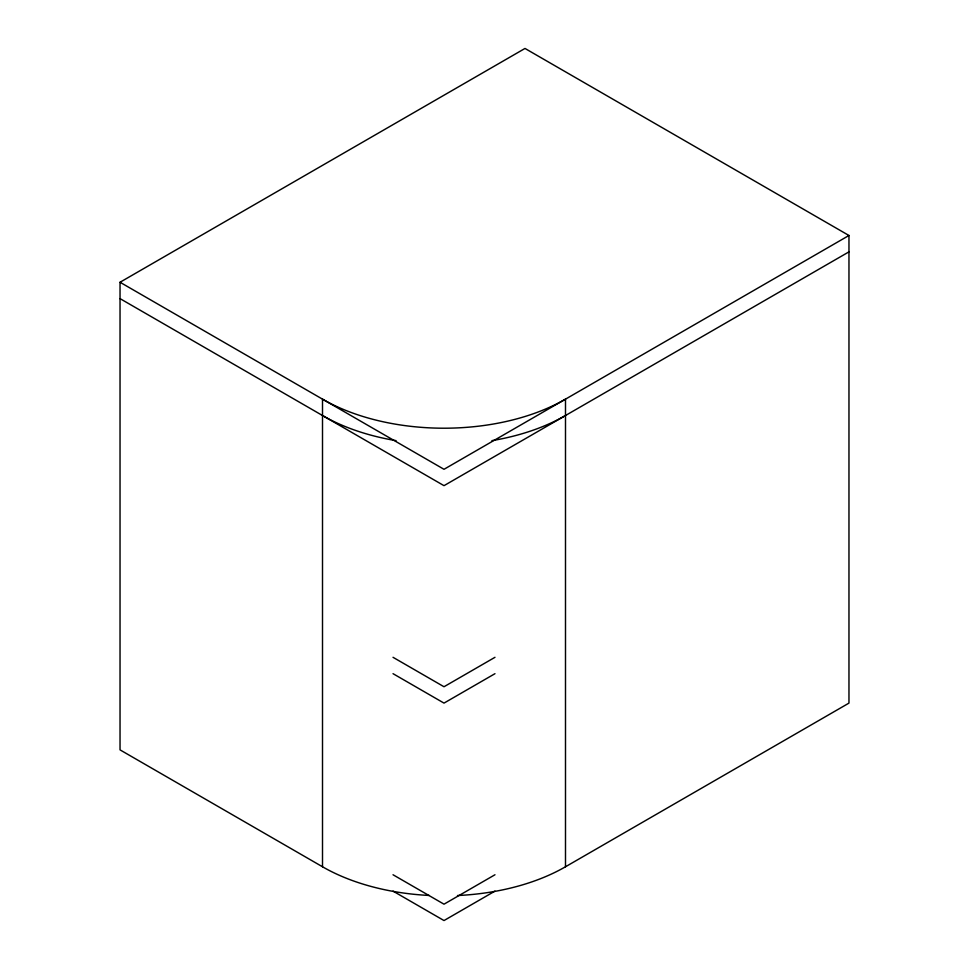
<?xml version="1.0" encoding="UTF-8"?>
<svg xmlns="http://www.w3.org/2000/svg" width="969" height="969" viewBox="0 0 969 969"><rect width="100%" height="100%" fill="white"/><g stroke="black" fill="none" stroke-linecap="round" stroke-linejoin="round"><path stroke-width="1.45" d="M429.182 895.453A171.816 99.189 0 0 1 322.507 866.77L120.035 749.873L120.035 282.258L524.992 48.45L848.965 235.491L848.965 703.106L565.496 866.77A171.816 99.189 0 0 1 457.489 895.526M848.965 235.491L444.008 469.299L120.035 282.258M848.965 251.855L444.008 485.663L120.035 298.622M494.977 657.309L444.008 686.742L393.026 657.309M494.977 673.685L444.008 703.106L393.026 673.673M494.977 874.753L444.008 904.186L393.026 874.753M494.977 891.117L444.008 920.55L393.026 891.117M565.496 866.77L565.496 399.155A171.816 99.189 0 0 1 322.507 399.155L322.507 866.77M565.496 415.519A171.816 99.189 0 0 1 491.937 440.641M396.067 440.641A171.816 99.189 0 0 1 322.507 415.519"/></g></svg>
